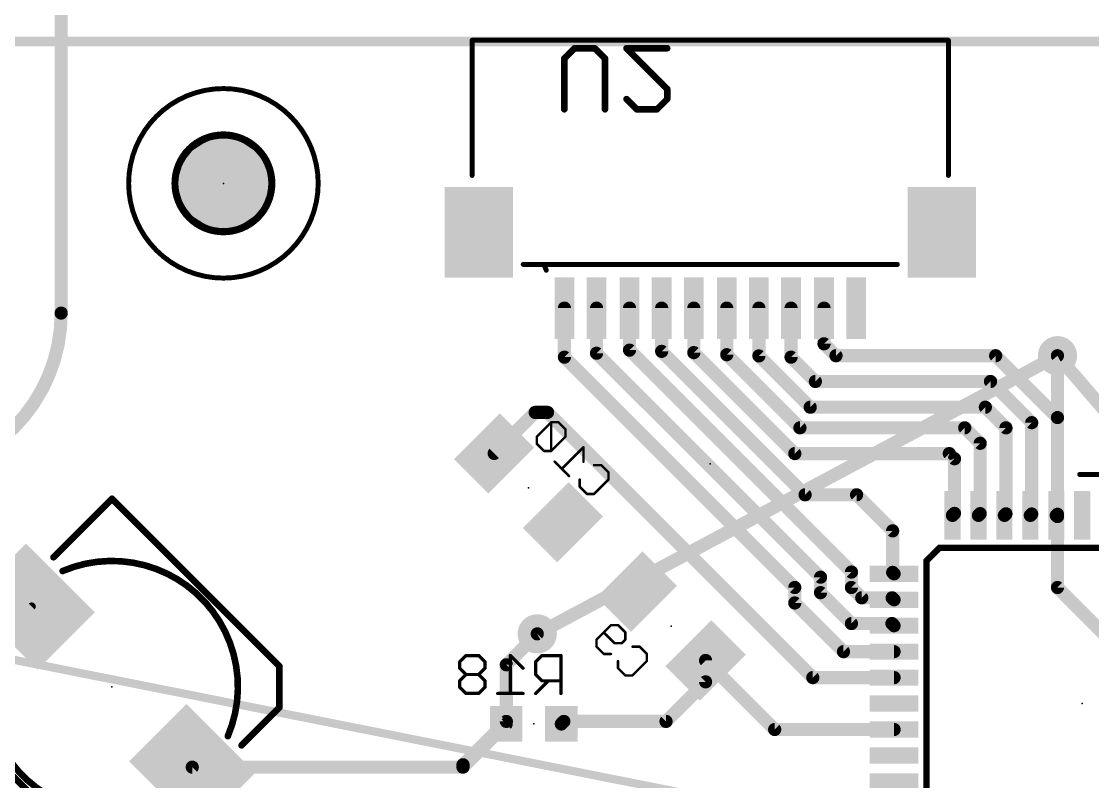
# Model space of a CAD drawing. Extents: x 220 to 372, y -1 to 71.
# Drawn here: x 274.61 to 307.63, y 16.56 to 39.99 of the extents above; entities that cross this region are included whole.
import ezdxf

# ---------------------------------------------------------------- set-up
doc = ezdxf.new("R2010")
doc.units = 0
for name, color, linetype in [('1', 22, 'CONTINUOUS'), ('16', 175, 'CONTINUOUS'), ('18', 82, 'CONTINUOUS'), ('20', 7, 'CONTINUOUS'), ('22', 253, 'CONTINUOUS'), ('24', 7, 'CONTINUOUS'), ('26', 253, 'CONTINUOUS'), ('29', 253, 'CONTINUOUS')]:
    doc.layers.add(name, color=color, linetype=linetype)

# ---------------------------------------------------------------- blocks, each defined once
blk = doc.blocks.new('RECT')
blk.add_solid([(-0.5, -0.5), (0.5, -0.5), (-0.5, 0.5), (0.5, 0.5)])
blk = doc.blocks.new('ROUNDV')
at = {"const_width": 0.5}
blk.add_lwpolyline([(0, -0.25, 1), (0, 0.25, 1), (0, -0.25)], format="xyb", dxfattribs=at)

msp = doc.modelspace()

# ---------------------------------------------------------------- linework, layer by layer
at = {"layer": '1'}
for points, const_width in [([(290.5125, 21.1137), (306.5462, 29.6863)], 0.4064), ([(306.5462, 29.6863), (325.5962, 7.62)], 0.4064), ([(267.97, 21.59), (299.085, 15.3988)], 0.254)]:
    msp.add_lwpolyline(points, dxfattribs=dict(at, const_width=const_width))
at = {"layer": '1', "const_width": 0.2032}
for points in [[(306.6232, 29.7526, 1), (306.4693, 29.6199)], [(306.5942, 29.5967, 1), (306.4983, 29.7758)], [(290.4646, 21.2033, 1), (290.5604, 21.0242)]]:
    msp.add_lwpolyline(points, format="xyb", dxfattribs=at)
at = {"layer": '16'}
for points, const_width in [([(219.71, 39.37), (372.11, 39.37)], 0.3048), ([(291.35, 31.1541), (291.35, 29.6425)], 0.4064), ([(292.3406, 31.1541), (292.3406, 29.7632)], 0.4064), ([(293.3566, 31.1541), (293.3566, 29.8585)], 0.4064), ([(294.3471, 31.1541), (294.3471, 29.8204)], 0.4064), ([(295.3378, 31.1541), (295.3378, 29.7823)], 0.4064), ([(296.3537, 31.1541), (296.3537, 29.7188)], 0.4064), ([(297.3444, 31.1541), (297.3444, 29.6806)], 0.4064), ([(298.3349, 31.1541), (298.3349, 29.6425)], 0.4064), ([(299.351, 31.1541), (299.351, 30.0553)], 0.4064), ([(293.3566, 29.8585), (300.1963, 23.0188)], 0.4064), ([(299.351, 30.0553), (299.72, 29.6863)], 0.4064), ([(291.35, 29.6425), (298.45, 22.5425)], 0.4064), ([(292.3406, 29.7632), (299.2438, 22.86)], 0.4064), ([(294.3471, 29.8204), (298.7675, 25.4)], 0.4064), ([(295.3378, 29.7823), (298.45, 26.67)], 0.4064), ([(296.3537, 29.7188), (298.6087, 27.4638)], 0.4064), ([(297.3444, 29.6806), (298.9263, 28.0988)], 0.4064), ([(298.3349, 29.6425), (299.085, 28.8925)], 0.4064), ([(299.72, 29.6863), (304.6413, 29.6863)], 0.4064), ([(304.6413, 29.6863), (306.5462, 27.7812)], 0.4064), ([(306.5462, 27.7812), (306.5462, 29.6863)], 0.4064), ([(299.085, 28.8925), (304.4825, 28.8925)], 0.4064), ([(304.4825, 28.8925), (305.7525, 27.6225)], 0.4064), ([(290.4487, 27.94), (289.1843, 26.6757)], 0.4064), ([(290.83, 27.94), (290.4487, 27.94)], 0.4064), ([(299.005, 19.765), (290.83, 27.94)], 0.4064), ([(298.9263, 28.0988), (304.3238, 28.0988)], 0.4064), ([(304.3238, 28.0988), (304.9588, 27.4638)], 0.4064), ([(305.7525, 27.6225), (305.7525, 24.8075)], 0.4064), ([(306.5462, 27.7812), (306.5462, 24.8012)], 0.4064), ([(298.6087, 27.4638), (303.6888, 27.4638)], 0.4064), ([(303.6888, 27.4638), (304.165, 26.9875)], 0.4064), ([(304.9588, 27.4638), (304.9588, 24.8138)], 0.4064), ([(304.165, 26.9875), (304.165, 24.82)], 0.4064), ([(298.45, 26.67), (303.2125, 26.67)], 0.4064), ([(303.2125, 26.67), (303.3713, 26.5113)], 0.4064), ([(303.3713, 26.5113), (303.3713, 24.8263)], 0.4064), ([(298.7675, 25.4), (300.355, 25.4)], 0.4064), ([(300.355, 25.4), (301.4663, 24.2888)], 0.4064), ([(303.3713, 24.8263), (303.31, 24.765)], 0.4064), ([(304.165, 24.82), (304.11, 24.765)], 0.4064), ([(304.9588, 24.8138), (304.91, 24.765)], 0.4064), ([(305.7525, 24.8075), (305.71, 24.765)], 0.4064), ([(306.5462, 24.8012), (306.51, 24.765)], 0.4064), ([(306.5462, 24.7288), (306.51, 24.765)], 0.4064), ([(306.5462, 24.7288), (306.5462, 24.8012)], 0.4064), ([(306.5462, 22.5425), (306.5462, 24.7288)], 0.4064), ([(301.4663, 24.2888), (301.4663, 23.0088)], 0.4064), ([(300.1963, 23.0188), (300.1963, 22.5425)], 0.4064), ([(301.4663, 23.0088), (301.51, 22.965)], 0.4064), ([(299.2438, 22.86), (299.2438, 22.3838)], 0.4064), ([(298.45, 22.5425), (298.45, 22.0663)], 0.4064), ([(299.2438, 22.3838), (300.1963, 21.4313)], 0.4064), ([(300.1963, 22.5425), (300.5138, 22.225)], 0.4064), ([(309.3238, 19.765), (306.5462, 22.5425)], 0.4064), ([(298.45, 22.0663), (299.9513, 20.565)], 0.4064), ([(300.5138, 22.225), (301.45, 22.225)], 0.4064), ([(301.45, 22.225), (301.51, 22.165)], 0.4064), ([(274.9301, 21.9549), (272.0253, 19.05)], 0.254), ([(300.1963, 21.4313), (301.4438, 21.4313)], 0.4064), ([(301.4438, 21.4313), (301.51, 21.365)], 0.4064), ([(289.56, 20.1613), (290.5125, 21.1137)], 0.4064), ([(297.83, 18.165), (295.7007, 20.2943)], 0.4064), ([(295.7007, 20.2943), (295.7007, 19.6344)], 0.4064), ([(301.51, 20.565), (299.9513, 20.565)], 0.4064), ([(289.56, 18.415), (289.56, 20.1613)], 0.4064), ([(295.7007, 19.6344), (294.4812, 18.415)], 0.4064), ([(301.51, 19.765), (299.005, 19.765)], 0.4064), ([(288.2239, 17.0789), (289.56, 18.415)], 0.4064), ([(288.2239, 17.0051), (289.555, 18.3362)], 0.4064), ([(291.3338, 18.415), (291.255, 18.3362)], 0.4064), ([(294.4812, 18.415), (291.3338, 18.415)], 0.4064), ([(301.51, 18.165), (297.83, 18.165)], 0.4064), ([(274.2041, 11.3293), (279.8799, 17.0051)], 0.4064), ([(279.8799, 17.0051), (288.2239, 17.0051)], 0.4064), ([(288.2239, 17.0051), (288.2239, 17.0789)], 0.4064)]:
    msp.add_lwpolyline(points, dxfattribs=dict(at, const_width=const_width))
for points, const_width in [([(291.4516, 31.1541, 1), (291.2484, 31.1541)], 0.2032), ([(292.4422, 31.1541, 1), (292.2389, 31.1541)], 0.2032), ([(293.4582, 31.1541, 1), (293.255, 31.1541)], 0.2032), ([(294.4488, 31.1541, 1), (294.2455, 31.1541)], 0.2032), ([(295.4394, 31.1541, 1), (295.2362, 31.1541)], 0.2032), ([(296.4554, 31.1541, 1), (296.2521, 31.1541)], 0.2032), ([(297.446, 31.1541, 1), (297.2428, 31.1541)], 0.2032), ([(298.4366, 31.1541, 1), (298.2333, 31.1541)], 0.2032), ([(299.4526, 31.1541, 1), (299.2493, 31.1541)], 0.2032), ([(293.4284, 29.9303, 1), (293.2847, 29.7866)], 0.2032), ([(299.2493, 30.0553, 1), (299.4526, 30.0553)], 0.2032), ([(299.4228, 30.1271, 1), (299.2791, 29.9835)], 0.2032), ([(291.4218, 29.7144, 1), (291.2781, 29.5707)], 0.2032), ([(291.2484, 29.6425, 1), (291.4516, 29.6425)], 0.2032), ([(292.2389, 29.7632, 1), (292.4422, 29.7632)], 0.2032), ([(292.4124, 29.835, 1), (292.2687, 29.6914)], 0.2032), ([(293.255, 29.8585, 1), (293.4582, 29.8585)], 0.2032), ([(294.419, 29.8922, 1), (294.2753, 29.7485)], 0.2032), ([(294.2455, 29.8204, 1), (294.4488, 29.8204)], 0.2032), ([(295.4096, 29.8541, 1), (295.2659, 29.7104)], 0.2032), ([(295.2362, 29.7823, 1), (295.4394, 29.7823)], 0.2032), ([(296.4256, 29.7906, 1), (296.2819, 29.6469)], 0.2032), ([(296.2521, 29.7188, 1), (296.4554, 29.7188)], 0.2032), ([(297.4162, 29.7525, 1), (297.2725, 29.6088)], 0.2032), ([(297.2428, 29.6806, 1), (297.446, 29.6806)], 0.2032), ([(298.4068, 29.7144, 1), (298.2631, 29.5707)], 0.2032), ([(298.2333, 29.6425, 1), (298.4366, 29.6425)], 0.2032), ([(299.72, 29.7879, 1), (299.72, 29.5846)], 0.2032), ([(299.6482, 29.6144, 1), (299.7918, 29.7581)], 0.2032), ([(304.7131, 29.7581, 1), (304.5694, 29.6144)], 0.2032), ([(304.6413, 29.5846, 1), (304.6413, 29.7879)], 0.2032), ([(306.6479, 29.6863, 1), (306.4446, 29.6863)], 0.2032), ([(299.085, 28.9941, 1), (299.085, 28.7909)], 0.2032), ([(299.0132, 28.8207, 1), (299.1568, 28.9643)], 0.2032), ([(304.5543, 28.9643, 1), (304.4107, 28.8207)], 0.2032), ([(304.4825, 28.7909, 1), (304.4825, 28.9941)], 0.2032), ([(290.4487, 28.0416, 1), (290.4487, 27.8384)], 0.2032), ([(290.5205, 27.8682, 1), (290.3768, 28.0118)], 0.2032), ([(290.9018, 28.0118, 1), (290.7582, 27.8682)], 0.2032), ([(290.83, 27.8384, 1), (290.83, 28.0416)], 0.2032), ([(298.9263, 28.2004, 1), (298.9263, 27.9972)], 0.2032), ([(298.8544, 28.0269, 1), (298.9981, 28.1706)], 0.2032), ([(304.3956, 28.1706, 1), (304.2519, 28.0269)], 0.2032), ([(304.3238, 27.9972, 1), (304.3238, 28.2004)], 0.2032), ([(305.8541, 27.6225, 1), (305.6509, 27.6225)], 0.2032), ([(305.6807, 27.5507, 1), (305.8243, 27.6943)], 0.2032), ([(306.6479, 27.7812, 1), (306.4446, 27.7812)], 0.2032), ([(306.4446, 27.7812, 1), (306.6479, 27.7812)], 0.2032), ([(306.4744, 27.7094, 1), (306.6181, 27.8531)], 0.2032), ([(298.6087, 27.5654, 1), (298.6087, 27.3621)], 0.2032), ([(298.5369, 27.3919, 1), (298.6806, 27.5356)], 0.2032), ([(303.7606, 27.5356, 1), (303.6169, 27.3919)], 0.2032), ([(303.6888, 27.3621, 1), (303.6888, 27.5654)], 0.2032), ([(305.0604, 27.4638, 1), (304.8571, 27.4638)], 0.2032), ([(304.8869, 27.3919, 1), (305.0306, 27.5356)], 0.2032), ([(304.2666, 26.9875, 1), (304.0634, 26.9875)], 0.2032), ([(304.0932, 26.9157, 1), (304.2368, 27.0593)], 0.2032), ([(289.1125, 26.7475, 1), (289.2562, 26.6038)], 0.2032), ([(298.45, 26.7716, 1), (298.45, 26.5684)], 0.2032), ([(298.3782, 26.5982, 1), (298.5218, 26.7418)], 0.2032), ([(303.2843, 26.7418, 1), (303.1407, 26.5982)], 0.2032), ([(303.2125, 26.5684, 1), (303.2125, 26.7716)], 0.2032), ([(303.4729, 26.5113, 1), (303.2697, 26.5113)], 0.2032), ([(303.2994, 26.4394, 1), (303.4431, 26.5831)], 0.2032), ([(298.7675, 25.5016, 1), (298.7675, 25.2984)], 0.2032), ([(298.6957, 25.3282, 1), (298.8393, 25.4718)], 0.2032), ([(300.4268, 25.4718, 1), (300.2832, 25.3282)], 0.2032), ([(300.355, 25.2984, 1), (300.355, 25.5016)], 0.2032), ([(303.2382, 24.8368, 1), (303.3818, 24.6932)], 0.2032), ([(303.2697, 24.8263, 1), (303.4729, 24.8263)], 0.2032), ([(303.4431, 24.7544, 1), (303.2994, 24.8981)], 0.2032), ([(304.0382, 24.8368, 1), (304.1818, 24.6932)], 0.2032), ([(304.0634, 24.82, 1), (304.2666, 24.82)], 0.2032), ([(304.2368, 24.7482, 1), (304.0932, 24.8918)], 0.2032), ([(304.8382, 24.8368, 1), (304.9818, 24.6932)], 0.2032), ([(304.8571, 24.8138, 1), (305.0604, 24.8138)], 0.2032), ([(305.0306, 24.7419, 1), (304.8869, 24.8856)], 0.2032), ([(305.6382, 24.8368, 1), (305.7818, 24.6932)], 0.2032), ([(305.6509, 24.8075, 1), (305.8541, 24.8075)], 0.2032), ([(305.8243, 24.7357, 1), (305.6807, 24.8793)], 0.2032), ([(306.5818, 24.8368, 1), (306.4382, 24.6932)], 0.2032), ([(306.4382, 24.8368, 1), (306.5818, 24.6932)], 0.2032), ([(306.6479, 24.8012, 1), (306.4446, 24.8012)], 0.2032), ([(306.6479, 24.7288, 1), (306.4446, 24.7288)], 0.2032), ([(306.4446, 24.8012, 1), (306.6479, 24.8012)], 0.2032), ([(306.4446, 24.7288, 1), (306.6479, 24.7288)], 0.2032), ([(306.6181, 24.7294, 1), (306.4744, 24.8731)], 0.2032), ([(306.4744, 24.6569, 1), (306.6181, 24.8006)], 0.2032), ([(301.5679, 24.2888, 1), (301.3646, 24.2888)], 0.2032), ([(301.3944, 24.2169, 1), (301.5381, 24.3606)], 0.2032), ([(300.2979, 23.0188, 1), (300.0947, 23.0188)], 0.2032), ([(300.1244, 22.9469, 1), (300.2681, 23.0906)], 0.2032), ([(301.5381, 23.0806, 1), (301.3944, 22.9369)], 0.2032), ([(301.3646, 23.0088, 1), (301.5679, 23.0088)], 0.2032), ([(301.4382, 22.8932, 1), (301.5818, 23.0368)], 0.2032), ([(299.3454, 22.86, 1), (299.1422, 22.86)], 0.2032), ([(299.1719, 22.7882, 1), (299.3156, 22.9318)], 0.2032), ([(298.5516, 22.5425, 1), (298.3484, 22.5425)], 0.2032), ([(298.3782, 22.4707, 1), (298.5218, 22.6143)], 0.2032), ([(299.3156, 22.4556, 1), (299.1719, 22.3119)], 0.2032), ([(299.1422, 22.3838, 1), (299.3454, 22.3838)], 0.2032), ([(300.2681, 22.6143, 1), (300.1244, 22.4707)], 0.2032), ([(300.0947, 22.5425, 1), (300.2979, 22.5425)], 0.2032), ([(306.4446, 22.5425, 1), (306.6479, 22.5425)], 0.2032), ([(306.6181, 22.6143, 1), (306.4744, 22.4707)], 0.2032), ([(298.5218, 22.1381, 1), (298.3782, 21.9944)], 0.2032), ([(298.3484, 22.0663, 1), (298.5516, 22.0663)], 0.2032), ([(300.5138, 22.3266, 1), (300.5138, 22.1234)], 0.2032), ([(300.4419, 22.1532, 1), (300.5856, 22.2968)], 0.2032), ([(301.5218, 22.2968, 1), (301.3782, 22.1532)], 0.2032), ([(301.4382, 22.0932, 1), (301.5818, 22.2368)], 0.2032), ([(301.45, 22.1234, 1), (301.45, 22.3266)], 0.2032), ([(274.975, 21.91, 1), (274.8852, 21.9998)], 0.127), ([(300.1963, 21.5329, 1), (300.1963, 21.3297)], 0.2032), ([(300.1244, 21.3594, 1), (300.2681, 21.5031)], 0.2032), ([(301.5156, 21.5031, 1), (301.3719, 21.3594)], 0.2032), ([(301.4382, 21.2932, 1), (301.5818, 21.4368)], 0.2032), ([(301.4438, 21.3297, 1), (301.4438, 21.5329)], 0.2032), ([(290.5843, 21.0419, 1), (290.4407, 21.1856)], 0.2032), ([(295.7725, 20.3662, 1), (295.6288, 20.2225)], 0.2032), ([(295.8023, 20.2943, 1), (295.5991, 20.2943)], 0.2032), ([(299.9513, 20.6666, 1), (299.9513, 20.4634)], 0.2032), ([(299.8794, 20.4932, 1), (300.0231, 20.6368)], 0.2032), ([(301.51, 20.4634, 1), (301.51, 20.6666)], 0.2032), ([(289.6616, 20.1613, 1), (289.4584, 20.1613)], 0.2032), ([(289.4882, 20.2331, 1), (289.6318, 20.0894)], 0.2032), ([(295.7725, 19.5626, 1), (295.6288, 19.7063)], 0.2032), ([(299.005, 19.8666, 1), (299.005, 19.6634)], 0.2032), ([(298.9332, 19.6932, 1), (299.0768, 19.8368)], 0.2032), ([(301.51, 19.6634, 1), (301.51, 19.8666)], 0.2032), ([(295.5991, 19.6344, 1), (295.8023, 19.6344)], 0.2032), ([(289.4584, 18.415, 1), (289.6616, 18.415)], 0.2032), ([(289.6268, 18.2644, 1), (289.4832, 18.4081)], 0.2032), ([(289.6318, 18.3432, 1), (289.4882, 18.4868)], 0.2032), ([(291.1832, 18.4081, 1), (291.3268, 18.2644)], 0.2032), ([(291.3338, 18.5166, 1), (291.3338, 18.3134)], 0.2032), ([(291.4056, 18.3432, 1), (291.2619, 18.4868)], 0.2032), ([(294.4094, 18.4868, 1), (294.5531, 18.3432)], 0.2032), ([(294.4812, 18.3134, 1), (294.4812, 18.5166)], 0.2032), ([(297.83, 18.2666, 1), (297.83, 18.0634)], 0.2032), ([(297.7582, 18.0932, 1), (297.9018, 18.2368)], 0.2032), ([(301.51, 18.0634, 1), (301.51, 18.2666)], 0.2032), ([(279.8799, 17.1067, 1), (279.8799, 16.9035)], 0.2032), ([(279.9517, 16.9333, 1), (279.808, 17.077)], 0.2032), ([(288.152, 17.1507, 1), (288.2957, 17.007)], 0.2032), ([(288.152, 17.077, 1), (288.2957, 16.9333)], 0.2032), ([(288.3255, 17.0789, 1), (288.1223, 17.0789)], 0.2032), ([(288.2239, 16.9035, 1), (288.2239, 17.1067)], 0.2032), ([(288.1223, 17.0051, 1), (288.3255, 17.0051)], 0.2032)]:
    msp.add_lwpolyline(points, format="xyb", dxfattribs=dict(at, const_width=const_width))
at = {"layer": '20', "const_width": 0.4064}
msp.add_lwpolyline([(275.84, 31), (275.84, 55)], dxfattribs=at)
at = {"layer": '20'}
for points, const_width in [([(270.84, 26, 0.4142), (275.84, 31)], 0.4064), ([(275.9416, 31, 1), (275.7384, 31)], 0.2032), ([(275.7384, 31, 1), (275.9416, 31)], 0.2032)]:
    msp.add_lwpolyline(points, format="xyb", dxfattribs=dict(at, const_width=const_width))
msp.add_circle((280.84, 35), 1.4, dxfattribs=at)
at = {"layer": '22'}
for points, const_width in [([(288.5052, 35.2435), (288.5052, 39.4091)], 0.1524), ([(288.5052, 39.4091), (303.1864, 39.4091)], 0.1524), ([(303.1864, 39.4091), (303.1864, 35.2435)], 0.1524), ([(301.6116, 32.5003), (290.0799, 32.5003)], 0.1524), ([(290.7149, 32.5003), (290.7912, 32.3225)], 0.1524), ([(277.405, 25.2783), (275.6019, 23.4752)], 0.2032), ([(282.5669, 20.1164), (277.405, 25.2783)], 0.2032), ([(302.91, 23.765), (302.51, 23.365)], 0.2032), ([(311.71, 23.765), (302.91, 23.765)], 0.2032), ([(302.51, 23.365), (302.51, 14.565)], 0.2032), ([(282.5669, 18.8436), (282.5669, 20.1164)], 0.2032), ([(271.6067, 19.48), (276.7686, 14.3181)], 0.2032), ([(281.4002, 17.6769), (282.5669, 18.8436)], 0.2032)]:
    msp.add_lwpolyline(points, dxfattribs=dict(at, const_width=const_width))
for points, const_width in [([(288.5433, 39.4091, 1), (288.4671, 39.4091)], 0.0762), ([(288.5052, 39.4472, 1), (288.5052, 39.371)], 0.0762), ([(303.2244, 39.4091, 1), (303.1483, 39.4091)], 0.0762), ([(303.1864, 39.371, 1), (303.1864, 39.4472)], 0.0762), ([(280.84, 32.079, 1), (280.84, 37.921, 1), (280.84, 32.079)], 0.1524), ([(280.84, 33.5, 1), (280.84, 36.5, 1), (280.84, 33.5)], 0.2032), ([(288.4671, 35.2435, 1), (288.5433, 35.2435)], 0.0762), ([(303.1483, 35.2435, 1), (303.2244, 35.2435)], 0.0762), ([(290.0799, 32.5384, 1), (290.0799, 32.4622)], 0.0762), ([(290.75, 32.5153, 1), (290.6799, 32.4853)], 0.0762), ([(290.7561, 32.3075, 1), (290.8262, 32.3375)], 0.0762), ([(301.6116, 32.4622, 1), (301.6116, 32.5384)], 0.0762), ([(277.4409, 25.3142, 1), (277.3691, 25.2424)], 0.1016), ([(277.4409, 25.2424, 1), (277.3691, 25.3142)], 0.1016), ([(302.91, 23.8158, 1), (302.91, 23.7142)], 0.1016), ([(302.9459, 23.7291, 1), (302.8741, 23.8009)], 0.1016), ([(275.566, 23.5111, 1), (275.6378, 23.4392)], 0.1016), ([(280.9759, 17.9597, 0.6753), (275.8847, 23.0509)], 0.2032), ([(302.5608, 23.365, 1), (302.4592, 23.365)], 0.1016), ([(302.4741, 23.4009, 1), (302.5459, 23.3291)], 0.1016), ([(275.8648, 23.0976, 1), (275.9046, 23.0041)], 0.1016), ([(273.8341, 21.0003, 0.6753), (278.9253, 15.9091)], 0.2032), ([(282.6177, 20.1164, 1), (282.5161, 20.1164)], 0.1016), ([(282.531, 20.0805, 1), (282.6028, 20.1523)], 0.1016), ([(282.5161, 18.8436, 1), (282.6177, 18.8436)], 0.1016), ([(282.6028, 18.8077, 1), (282.531, 18.8795)], 0.1016), ([(280.9292, 17.9796, 1), (281.0226, 17.9398)], 0.1016), ([(281.3642, 17.7128, 1), (281.4361, 17.641)], 0.1016)]:
    msp.add_lwpolyline(points, format="xyb", dxfattribs=dict(at, const_width=const_width))
at = {"layer": '24'}
for p in [(280.84, 35), (295.8458, 26.3535), (290.245, 25.615), (294.64, 21.355), (277.405, 19.48), (307.31, 18.965), (290.405, 18.3362)]:
    msp.add_point(p, dxfattribs=at)
at = {"layer": '26'}
for points, const_width in [([(291.3463, 38.8496), (291.6598, 39.1632)], 0.2032), ([(291.6598, 39.1632), (292.2869, 39.1632)], 0.2032), ([(292.2869, 39.1632), (292.6004, 38.8496)], 0.2032), ([(294.5182, 39.1632), (293.2641, 39.1632)], 0.2032), ([(293.2641, 39.1632), (294.5182, 37.909)], 0.2032), ([(291.3463, 37.282), (291.3463, 38.8496)], 0.2032), ([(292.6004, 38.8496), (292.6004, 37.282)], 0.2032), ([(294.5182, 37.909), (294.5182, 37.5955)], 0.2032), ([(293.5776, 37.282), (293.2641, 37.5955)], 0.2032), ([(294.5182, 37.5955), (294.2047, 37.282)], 0.2032), ([(294.2047, 37.282), (293.5776, 37.282)], 0.2032), ([(290.942, 27.636), (290.4986, 27.1926)], 0.0762), ([(291.1637, 27.636), (290.942, 27.636)], 0.0762), ([(290.942, 26.7492), (290.942, 27.636)], 0.0762), ([(291.3854, 27.4143), (291.1637, 27.636)], 0.0762), ([(291.3854, 27.1926), (291.3854, 27.4143)], 0.0762), ([(290.4986, 27.1926), (290.4986, 26.9709)], 0.0762), ([(290.942, 26.7492), (291.3854, 27.1926)], 0.0762), ([(290.4986, 26.9709), (290.7203, 26.7492)], 0.0762), ([(290.7203, 26.7492), (290.942, 26.7492)], 0.0762), ([(291.9361, 26.8636), (291.271, 26.1985)], 0.0762), ([(291.9361, 26.4202), (291.9361, 26.8636)], 0.0762), ([(291.4927, 25.9768), (291.0493, 26.4202)], 0.0762), ([(292.265, 26.313), (292.4867, 26.313)], 0.0762), ([(292.4867, 26.313), (292.7085, 26.0913)], 0.0762), ([(292.7085, 26.0913), (292.7084, 25.8696)], 0.0762), ([(308.3152, 26.0262), (307.2305, 26.0262)], 0.1524), ([(291.8216, 25.6479), (291.8216, 25.8696)], 0.0762), ([(292.7084, 25.8696), (292.265, 25.4262)], 0.0762), ([(292.0433, 25.4262), (291.8216, 25.6479)], 0.0762), ([(292.265, 25.4262), (292.0433, 25.4262)], 0.0762), ([(292.3414, 20.9367), (292.7848, 21.3802)], 0.0762), ([(292.8956, 20.8259), (292.5631, 21.1585)], 0.0762), ([(292.7848, 21.3802), (293.0065, 21.3802)], 0.0762), ([(293.0065, 21.3802), (293.2282, 21.1585)], 0.0762), ([(293.2282, 21.1585), (293.2282, 20.9367)], 0.0762), ([(292.3414, 20.715), (292.3414, 20.9367)], 0.0762), ([(293.1173, 20.8259), (292.8956, 20.8259)], 0.0762), ([(293.2282, 20.9367), (293.1173, 20.8259)], 0.0762), ([(288.3197, 20.4454), (288.1248, 20.2505)], 0.1016), ([(288.7095, 20.4454), (288.3197, 20.4454)], 0.1016), ([(288.9044, 20.2505), (288.7095, 20.4454)], 0.1016), ([(290.0738, 20.0556), (289.684, 20.4454)], 0.1016), ([(289.684, 20.4454), (289.684, 19.2761)], 0.1016), ([(290.6585, 20.4454), (290.4636, 20.2505)], 0.1016), ([(291.2432, 20.4454), (290.6585, 20.4454)], 0.1016), ([(291.2432, 19.2761), (291.2432, 20.4454)], 0.1016), ([(292.5631, 20.4933), (292.3414, 20.715)], 0.0762), ([(292.7848, 20.4933), (292.5631, 20.4933)], 0.0762), ([(293.4463, 20.7186), (293.668, 20.7186)], 0.0762), ([(293.668, 20.7186), (293.8897, 20.4969)], 0.0762), ([(293.8897, 20.4969), (293.8897, 20.2752)], 0.0762), ([(288.1248, 20.2505), (288.1248, 20.0556)], 0.1016), ([(288.9044, 20.0556), (288.9044, 20.2505)], 0.1016), ([(290.4636, 20.2505), (290.4636, 19.8607)], 0.1016), ([(293.0029, 20.0535), (293.0029, 20.2752)], 0.0762), ([(293.8897, 20.2752), (293.4463, 19.8318)], 0.0762), ([(288.1248, 20.0556), (288.3197, 19.8607)], 0.1016), ([(288.3197, 19.8607), (288.1248, 19.6658)], 0.1016), ([(288.7095, 19.8607), (288.3197, 19.8607)], 0.1016), ([(288.7095, 19.8607), (288.9044, 20.0556)], 0.1016), ([(288.9044, 19.6658), (288.7095, 19.8607)], 0.1016), ([(290.4636, 19.8607), (290.6585, 19.6658)], 0.1016), ([(293.2246, 19.8318), (293.0029, 20.0535)], 0.0762), ([(293.4463, 19.8318), (293.2246, 19.8318)], 0.0762), ([(288.1248, 19.6658), (288.1248, 19.4709)], 0.1016), ([(288.1248, 19.4709), (288.3197, 19.2761)], 0.1016), ([(288.7095, 19.2761), (288.9044, 19.4709)], 0.1016), ([(288.9044, 19.4709), (288.9044, 19.6658)], 0.1016), ([(290.8534, 19.6658), (290.4636, 19.2761)], 0.1016), ([(290.6585, 19.6658), (291.2432, 19.6658)], 0.1016), ([(288.3197, 19.2761), (288.7095, 19.2761)], 0.1016), ([(290.0738, 19.2761), (289.2942, 19.2761)], 0.1016)]:
    msp.add_lwpolyline(points, dxfattribs=dict(at, const_width=const_width))
for points, const_width in [([(291.6598, 39.214, 1), (291.6598, 39.1124)], 0.1016), ([(291.6957, 39.1272, 1), (291.6239, 39.1991)], 0.1016), ([(292.3228, 39.1991, 1), (292.251, 39.1272)], 0.1016), ([(292.2869, 39.1124, 1), (292.2869, 39.214)], 0.1016), ([(293.2641, 39.214, 1), (293.2641, 39.1124)], 0.1016), ([(293.3, 39.1991, 1), (293.2282, 39.1272)], 0.1016), ([(294.5182, 39.1124, 1), (294.5182, 39.214)], 0.1016), ([(291.3971, 38.8496, 1), (291.2955, 38.8496)], 0.1016), ([(291.3104, 38.8855, 1), (291.3822, 38.8137)], 0.1016), ([(292.6512, 38.8496, 1), (292.5496, 38.8496)], 0.1016), ([(292.5645, 38.8137, 1), (292.6363, 38.8855)], 0.1016), ([(294.569, 37.909, 1), (294.4674, 37.909)], 0.1016), ([(294.4823, 37.8731, 1), (294.5542, 37.9449)], 0.1016), ([(293.3, 37.6314, 1), (293.2282, 37.5596)], 0.1016), ([(294.4674, 37.5955, 1), (294.569, 37.5955)], 0.1016), ([(294.5542, 37.5596, 1), (294.4823, 37.6314)], 0.1016), ([(291.2955, 37.282, 1), (291.3971, 37.282)], 0.1016), ([(292.5496, 37.282, 1), (292.6512, 37.282)], 0.1016), ([(293.5776, 37.3328, 1), (293.5776, 37.2312)], 0.1016), ([(293.5417, 37.246, 1), (293.6136, 37.3179)], 0.1016), ([(294.1688, 37.3179, 1), (294.2406, 37.246)], 0.1016), ([(294.2047, 37.2312, 1), (294.2047, 37.3328)], 0.1016), ([(290.942, 27.6551, 1), (290.942, 27.617)], 0.0381), ([(290.9611, 27.636, 1), (290.923, 27.636)], 0.0381), ([(290.9555, 27.6225, 1), (290.9286, 27.6495)], 0.0381), ([(291.1772, 27.6495, 1), (291.1503, 27.6225)], 0.0381), ([(291.1637, 27.617, 1), (291.1637, 27.6551)], 0.0381), ([(291.4045, 27.4143, 1), (291.3664, 27.4143)], 0.0381), ([(291.372, 27.4008, 1), (291.3989, 27.4278)], 0.0381), ([(290.4851, 27.2061, 1), (290.5121, 27.1791)], 0.0381), ([(290.5177, 27.1926, 1), (290.4796, 27.1926)], 0.0381), ([(291.3664, 27.1926, 1), (291.4045, 27.1926)], 0.0381), ([(291.3989, 27.1791, 1), (291.372, 27.2061)], 0.0381), ([(290.5121, 26.9844, 1), (290.4852, 26.9574)], 0.0381), ([(290.4796, 26.9709, 1), (290.5177, 26.9709)], 0.0381), ([(290.7203, 26.7682, 1), (290.7203, 26.7301)], 0.0381), ([(290.7069, 26.7357, 1), (290.7338, 26.7627)], 0.0381), ([(290.9286, 26.7627, 1), (290.9555, 26.7357)], 0.0381), ([(290.923, 26.7492, 1), (290.9611, 26.7492)], 0.0381), ([(290.942, 26.7301, 1), (290.942, 26.7682)], 0.0381), ([(291.9551, 26.8636, 1), (291.917, 26.8636)], 0.0381), ([(291.9496, 26.8502, 1), (291.9226, 26.8771)], 0.0381), ([(291.0627, 26.4337, 1), (291.0358, 26.4068)], 0.0381), ([(291.917, 26.4202, 1), (291.9551, 26.4202)], 0.0381), ([(291.2575, 26.212, 1), (291.2845, 26.1851)], 0.0381), ([(292.265, 26.332, 1), (292.265, 26.2939)], 0.0381), ([(292.5002, 26.3265, 1), (292.4733, 26.2995)], 0.0381), ([(292.4867, 26.2939, 1), (292.4867, 26.332)], 0.0381), ([(292.7275, 26.0913, 1), (292.6894, 26.0913)], 0.0381), ([(292.695, 26.0778, 1), (292.7219, 26.1048)], 0.0381), ([(307.2305, 26.0643, 1), (307.2305, 25.9881)], 0.0762), ([(291.4792, 25.9634, 1), (291.5062, 25.9903)], 0.0381), ([(291.8407, 25.8696, 1), (291.8026, 25.8696)], 0.0381), ([(292.6894, 25.8696, 1), (292.7275, 25.8696)], 0.0381), ([(292.7219, 25.8561, 1), (292.695, 25.883)], 0.0381), ([(291.8026, 25.6479, 1), (291.8407, 25.6479)], 0.0381), ([(291.8351, 25.6613, 1), (291.8082, 25.6344)], 0.0381), ([(292.0433, 25.4452, 1), (292.0433, 25.4071)], 0.0381), ([(292.0299, 25.4127, 1), (292.0568, 25.4396)], 0.0381), ([(292.2516, 25.4396, 1), (292.2785, 25.4127)], 0.0381), ([(292.265, 25.4071, 1), (292.265, 25.4452)], 0.0381), ([(292.5765, 21.1719, 1), (292.5496, 21.145)], 0.0381), ([(292.7848, 21.3992, 1), (292.7848, 21.3611)], 0.0381), ([(292.7982, 21.3667, 1), (292.7713, 21.3936)], 0.0381), ([(293.0199, 21.3936, 1), (292.993, 21.3667)], 0.0381), ([(293.0065, 21.3611, 1), (293.0065, 21.3992)], 0.0381), ([(293.2472, 21.1585, 1), (293.2091, 21.1585)], 0.0381), ([(293.2147, 21.145, 1), (293.2416, 21.1719)], 0.0381), ([(292.3604, 20.9368, 1), (292.3223, 20.9367)], 0.0381), ([(292.3279, 20.9502, 1), (292.3548, 20.9233)], 0.0381), ([(292.8956, 20.8449, 1), (292.8956, 20.8068)], 0.0381), ([(292.8821, 20.8124, 1), (292.9091, 20.8394)], 0.0381), ([(293.1038, 20.8394, 1), (293.1308, 20.8124)], 0.0381), ([(293.1173, 20.8069, 1), (293.1173, 20.8449)], 0.0381), ([(293.2091, 20.9368, 1), (293.2472, 20.9367)], 0.0381), ([(293.2416, 20.9233, 1), (293.2147, 20.9502)], 0.0381), ([(288.3197, 20.4708, 1), (288.3197, 20.42)], 0.0508), ([(288.3377, 20.4275, 1), (288.3017, 20.4634)], 0.0508), ([(288.7275, 20.4634, 1), (288.6915, 20.4275)], 0.0508), ([(288.7095, 20.42, 1), (288.7095, 20.4708)], 0.0508), ([(289.702, 20.4634, 1), (289.666, 20.4275)], 0.0508), ([(289.7094, 20.4454, 1), (289.6586, 20.4454)], 0.0508), ([(290.6585, 20.4708, 1), (290.6585, 20.42)], 0.0508), ([(290.6765, 20.4275, 1), (290.6405, 20.4634)], 0.0508), ([(291.2686, 20.4454, 1), (291.2178, 20.4454)], 0.0508), ([(291.2432, 20.42, 1), (291.2432, 20.4708)], 0.0508), ([(292.3548, 20.7285, 1), (292.3279, 20.7016)], 0.0381), ([(292.3223, 20.715, 1), (292.3604, 20.715)], 0.0381), ([(292.5631, 20.5124, 1), (292.5631, 20.4743)], 0.0381), ([(292.5496, 20.4799, 1), (292.5765, 20.5068)], 0.0381), ([(292.7848, 20.4743, 1), (292.7848, 20.5124)], 0.0381), ([(293.4463, 20.7377, 1), (293.4463, 20.6996)], 0.0381), ([(293.6814, 20.7321, 1), (293.6545, 20.7052)], 0.0381), ([(293.668, 20.6996, 1), (293.668, 20.7377)], 0.0381), ([(293.9087, 20.4969, 1), (293.8706, 20.4969)], 0.0381), ([(293.8762, 20.4835, 1), (293.9031, 20.5104)], 0.0381), ([(288.1502, 20.2505, 1), (288.0994, 20.2505)], 0.0508), ([(288.1068, 20.2685, 1), (288.1428, 20.2326)], 0.0508), ([(288.9298, 20.2505, 1), (288.879, 20.2505)], 0.0508), ([(288.8864, 20.2326, 1), (288.9224, 20.2685)], 0.0508), ([(290.489, 20.2505, 1), (290.4382, 20.2505)], 0.0508), ([(290.4456, 20.2685, 1), (290.4816, 20.2326)], 0.0508), ([(293.0219, 20.2752, 1), (292.9838, 20.2752)], 0.0381), ([(293.8706, 20.2752, 1), (293.9087, 20.2752)], 0.0381), ([(293.9031, 20.2618, 1), (293.8762, 20.2887)], 0.0381), ([(288.1428, 20.0736, 1), (288.1068, 20.0377)], 0.0508), ([(288.0994, 20.0556, 1), (288.1502, 20.0556)], 0.0508), ([(288.3197, 19.8861, 1), (288.3197, 19.8353)], 0.0508), ([(288.3377, 19.8428, 1), (288.3017, 19.8787)], 0.0508), ([(288.3017, 19.8428, 1), (288.3377, 19.8787)], 0.0508), ([(288.7275, 19.8787, 1), (288.6915, 19.8428)], 0.0508), ([(288.6915, 19.8787, 1), (288.7275, 19.8428)], 0.0508), ([(288.7095, 19.8353, 1), (288.7095, 19.8861)], 0.0508), ([(288.879, 20.0556, 1), (288.9298, 20.0556)], 0.0508), ([(288.9224, 20.0377, 1), (288.8864, 20.0736)], 0.0508), ([(290.0558, 20.0377, 1), (290.0918, 20.0736)], 0.0508), ([(290.4816, 19.8787, 1), (290.4456, 19.8428)], 0.0508), ([(290.4382, 19.8607, 1), (290.489, 19.8607)], 0.0508), ([(292.9838, 20.0535, 1), (293.0219, 20.0535)], 0.0381), ([(293.0163, 20.067, 1), (292.9894, 20.0401)], 0.0381), ([(293.2246, 19.8509, 1), (293.2246, 19.8128)], 0.0381), ([(293.2111, 19.8184, 1), (293.238, 19.8453)], 0.0381), ([(293.4328, 19.8453, 1), (293.4597, 19.8184)], 0.0381), ([(293.4463, 19.8128, 1), (293.4463, 19.8509)], 0.0381), ([(288.1502, 19.6658, 1), (288.0994, 19.6658)], 0.0508), ([(288.1068, 19.6838, 1), (288.1428, 19.6479)], 0.0508), ([(288.1428, 19.4889, 1), (288.1068, 19.453)], 0.0508), ([(288.0994, 19.4709, 1), (288.1502, 19.4709)], 0.0508), ([(288.9298, 19.6658, 1), (288.879, 19.6658)], 0.0508), ([(288.879, 19.4709, 1), (288.9298, 19.4709)], 0.0508), ([(288.8864, 19.6479, 1), (288.9224, 19.6838)], 0.0508), ([(288.9224, 19.453, 1), (288.8864, 19.4889)], 0.0508), ([(290.6585, 19.6912, 1), (290.6585, 19.6404)], 0.0508), ([(290.6405, 19.6479, 1), (290.6765, 19.6838)], 0.0508), ([(290.8714, 19.6479, 1), (290.8354, 19.6838)], 0.0508), ([(291.2432, 19.6404, 1), (291.2432, 19.6912)], 0.0508), ([(288.3197, 19.3015, 1), (288.3197, 19.2507)], 0.0508), ([(288.3017, 19.2581, 1), (288.3377, 19.294)], 0.0508), ([(288.6915, 19.294, 1), (288.7275, 19.2581)], 0.0508), ([(288.7095, 19.2507, 1), (288.7095, 19.3015)], 0.0508), ([(289.2942, 19.3015, 1), (289.2942, 19.2507)], 0.0508), ([(289.6586, 19.2761, 1), (289.7094, 19.2761)], 0.0508), ([(290.0738, 19.2507, 1), (290.0738, 19.3015)], 0.0508), ([(290.4456, 19.294, 1), (290.4816, 19.2581)], 0.0508), ([(291.2178, 19.2761, 1), (291.2686, 19.2761)], 0.0508)]:
    msp.add_lwpolyline(points, format="xyb", dxfattribs=dict(at, const_width=const_width))
at = {"layer": '29', "const_width": 1.5016}
msp.add_lwpolyline([(280.84, 34.2492, 1), (280.84, 35.7508, 1), (280.84, 34.2492)], format="xyb", dxfattribs=at)

# ---------------------------------------------------------------- block references
at = {"layer": '16'}
for p, xscale, yscale, rotation in [((288.7083, 33.4909), 2.1082, 2.794, 180), ((302.9832, 33.4909), 2.1082, 2.794, 180), ((291.35, 31.1541), 1.905, 0.6096, 270), ((292.3406, 31.1541), 1.905, 0.6096, 270), ((293.3566, 31.1541), 1.905, 0.6096, 270), ((294.3471, 31.1541), 1.905, 0.6096, 270), ((295.3378, 31.1541), 1.905, 0.6096, 270), ((296.3537, 31.1541), 1.905, 0.6096, 270), ((297.3444, 31.1541), 1.905, 0.6096, 270), ((298.3349, 31.1541), 1.905, 0.6096, 270), ((299.351, 31.1541), 1.905, 0.6096, 270), ((300.3416, 31.1541), 1.905, 0.6096, 270), ((289.1843, 26.6757), 1.5, 2, 135), ((291.3057, 24.5543), 1.5, 2, 135), ((303.31, 24.765), 0.5, 1.5, 180), ((304.11, 24.765), 0.5, 1.5, 180), ((304.91, 24.765), 0.5, 1.5, 180), ((305.71, 24.765), 0.5, 1.5, 180), ((306.51, 24.765), 0.5, 1.5, 180), ((307.31, 24.765), 0.5, 1.5, 180), ((274.9301, 21.9549), 3, 2.5, 315), ((293.5793, 22.4157), 1.5, 2, 315), ((301.51, 22.965), 1.5, 0.5, 180), ((301.51, 22.165), 1.5, 0.5, 180), ((295.7007, 20.2943), 1.5, 2, 315), ((301.51, 21.365), 1.5, 0.5, 180), ((301.51, 20.565), 1.5, 0.5, 180), ((301.51, 19.765), 1.5, 0.5, 180), ((301.51, 18.965), 1.5, 0.5, 180), ((279.8799, 17.0051), 3, 2.5, 315), ((301.51, 18.165), 1.5, 0.5, 180), ((301.51, 17.365), 1.5, 0.5, 180), ((301.51, 16.565), 1.5, 0.5, 180)]:
    msp.add_blockref('RECT', p, dxfattribs=dict(at, xscale=xscale, yscale=yscale, rotation=rotation))
at = {"layer": '16', "yscale": 1.1, "rotation": 180}
for p in [(289.555, 18.3362), (291.255, 18.3362)]:
    msp.add_blockref('RECT', p, dxfattribs=at)
at = {"layer": '18', "xscale": 1.0064, "yscale": 1.0064}
for p in [(306.5462, 29.6863), (306.5462, 29.6863), (290.5125, 21.1137), (290.5125, 21.1137)]:
    msp.add_blockref('ROUNDV', p, dxfattribs=at)
at = {"layer": '29', "xscale": 1.2096, "yscale": 1.2096}
for p in [(306.5462, 29.6863), (290.5125, 21.1137)]:
    msp.add_blockref('ROUNDV', p, dxfattribs=at)

doc.saveas('drawing.dxf')
